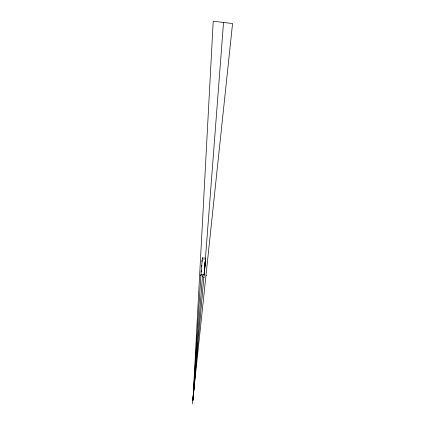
<?xml version="1.0" encoding="UTF-8"?>
<svg xmlns="http://www.w3.org/2000/svg" width="425" height="425" viewBox="0 0 425 425"><rect width="100%" height="100%" fill="white"/><g stroke="black" fill="none" stroke-linecap="round" stroke-linejoin="round"><path stroke-width="0.32" stroke-dasharray="2.12 1.59" d="M202.757 259.622L204.68 259.813"/><path stroke-width="0.64" d="M204.648 268.929L204.76 268.085M205.488 258.772L192.955 400.164L213.212 21.25L232.571 23.518L192.429 403.75M200.882 275.899L200.935 275.182M194.841 376.922L192.955 400.164L200.945 274.853M202.428 276.686L202.459 276.314M192.955 400.164L202.55 275.012M205.376 259.303L204.159 275.172L205.424 259.197M205.477 257.98L223.534 22.461M201.105 272.021L201.211 270.709M201.53 266.773L201.636 265.46M201.955 261.524L202.061 260.212M201.036 274.268L202.364 257.869L205.572 258.188L204.244 274.587L201.036 274.268L200.866 275.395M206.189 275.416L206.619 275.267M203.931 277.748L203.963 277.392M202.194 258.995L202.364 257.869"/></g></svg>
